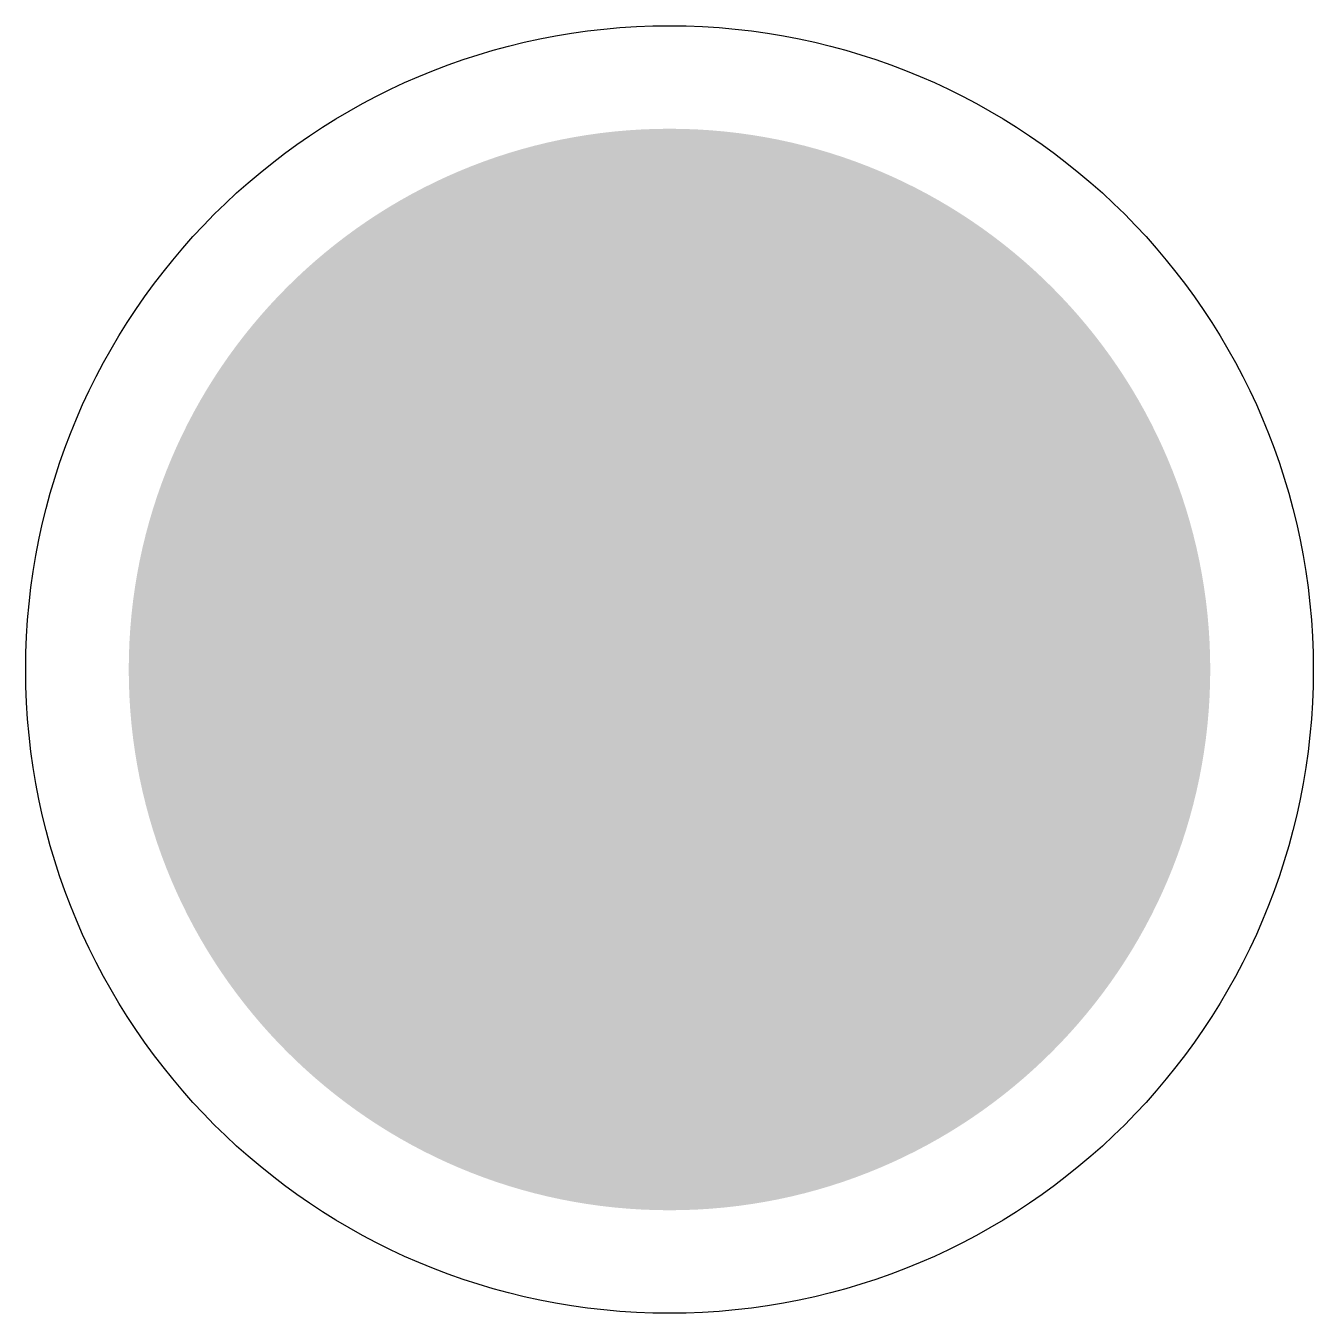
# Model space of a CAD drawing. Header units: feet. Extents: x -0.075 to 0.075, y -0.075 to 0.075.
import ezdxf

# ---------------------------------------------------------------- set-up
doc = ezdxf.new("R2010")
doc.units = ezdxf.units.FT
doc.header["$MEASUREMENT"] = 0

msp = doc.modelspace()

# ---------------------------------------------------------------- hatches: boundary and pattern name
h = msp.add_hatch(color=256)
edge = h.paths.add_edge_path()
edge.add_arc((0, 0), 0.063, 0, 360)

# ---------------------------------------------------------------- linework, layer by layer
msp.add_circle((0, 0), 0.075)

doc.saveas('drawing.dxf')
